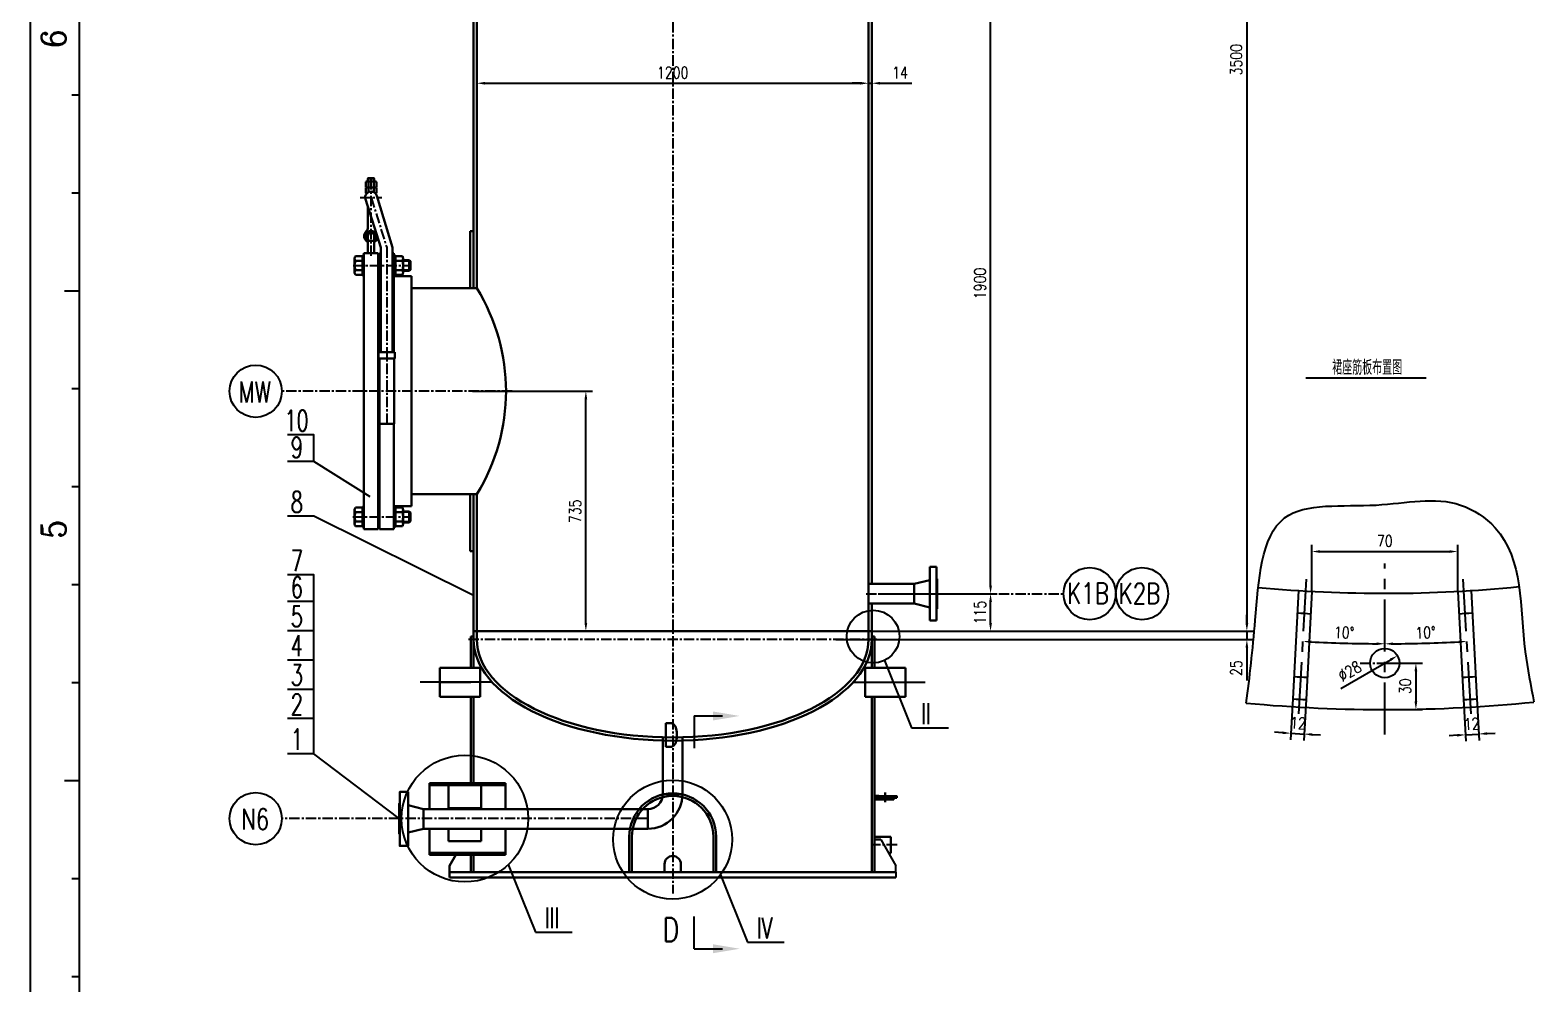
# Model space of a CAD drawing. Header units: millimetres. Extents: x 59416 to 141837, y 76647 to 89475.
# Drawn here: x 59416 to 64023, y 82614 to 85534 of the extents above; entities that cross this region are included whole.
import ezdxf

# ---------------------------------------------------------------- set-up
doc = ezdxf.new("R2010")
doc.units = ezdxf.units.MM
doc.linetypes.add('CENTER', pattern=[50.8, 31.75, -6.35, 6.35, -6.35])
for name, color, linetype in [('1轮廓实线层', 7, 'Continuous'), ('2', 4, 'Continuous'), ('2细线层', 4, 'Continuous'), ('3中心线层', 1, 'CENTER'), ('5剖面线层', 2, 'Continuous'), ('6文字层', 3, 'Continuous'), ('7标注层', 4, 'Continuous'), ('DATA', 4, 'Continuous'), ('DIM', 4, 'Continuous'), ('中心线', 1, 'CENTER'), ('图框层', 7, 'Continuous')]:
    doc.layers.add(name, color=color, linetype=linetype)
doc.layers.add('细线', color=7, linetype='Continuous', lineweight=15)
doc.layers.add('轮廓线', color=4, linetype='Continuous', lineweight=30)
doc.styles.add('PC_TEXTSTYLE', font='romans.shx', dxfattribs={"width": 0.75, "bigfont": 'hztxt.shx'})
doc.styles.add('ROMANC', font='romanc', dxfattribs={"width": 0.7, "height": 6})
doc.styles.add('TH_GBDIM', font='romans.shx', dxfattribs={"width": 0.8, "bigfont": 'gbcbig.shx'})
doc.dimstyles.new('TH_GBDIM', dxfattribs={"dimscale": 10, "dimtxt": 3.5, "dimasz": 2.5, "dimexe": 2, "dimexo": 0, "dimgap": 1.5, "dimtad": 1, "dimdec": 0, "dimzin": 0, "dimdsep": 46, "dimtxsty": 'TH_GBDIM', "dimcen": 2.5, "dimclrd": 130, "dimclre": 130, "dimclrt": 3, "dimadec": 0, "dimazin": 0, "dimtfac": 0.714286, "dimtdec": 0, "dimtmove": 0, "dimatfit": 3, "dimfxl": 1, "dimtzin": 0, "dimlwd": -1, "dimlwe": -1, "dimarcsym": 0})

# ---------------------------------------------------------------- blocks, each defined once
blk = doc.blocks.new('PC_PAPER_BLOCK')
at = {"layer": '2细线层'}
for p, q in [((816, 584), (-25, 584)), ((360, 574), (360, 575.5)), ((380, 574), (380, 575.5)), ((400, 574), (400, 577)), ((420, 574), (420, 575.5)), ((440, 574), (440, 575.5)), ((460, 574), (460, 575.5)), ((480, 574), (480, 575.5)), ((500, 574), (500, 577)), ((520, 574), (520, 575.5)), ((540, 574), (540, 575.5))]:
    blk.add_line(p, q, dxfattribs=at)
at = {"layer": '图框层'}
blk.add_line((806, 574), (0, 574), dxfattribs=at)
at = {"layer": '2细线层', "style": 'ROMANC', "width": 0.9}
for s, p in [('5', (449.48, 576.67)), ('6', (549.58, 576.67))]:
    blk.add_text(s, height=5, dxfattribs=at).set_placement(p)
blk = doc.blocks.new('*D782')
at = {"layer": '1轮廓实线层', "color": 130, "transparency": 16777216}
blk.add_arc((63566.1, 87972), 4317, 267.0035, 269.6682, dxfattribs=at)
for points in [[(63340.2, 83656.7), (63340.6, 83665), (63315.4, 83662.2)], [(63541.1, 83659.2), (63541.1, 83650.9), (63566.1, 83655)]]:
    blk.add_solid(points, dxfattribs=at)
at = {"layer": 'Defpoints', "color": 0, "transparency": 16777216}
for p in [(63566.1, 83901.1), (63328.2, 83881.3), (63398.9, 83658.2), (63302.5, 83440.3), (63566.1, 83377.6)]:
    blk.add_point(p, dxfattribs=at)
at = {"layer": '1轮廓实线层', "color": 3, "transparency": 16777216, "insert": (63441.6, 83689.3), "char_height": 35, "attachment_point": 5, "rotation": 358.3359, "style": 'TH_GBDIM'}
blk.add_mtext('10%%D', dxfattribs=at)
blk = doc.blocks.new('*D783')
at = {"layer": '1轮廓实线层', "color": 130, "transparency": 16777216}
blk.add_arc((63566.1, 87972), 4317.1, 270.3318, 273.0048, dxfattribs=at)
for points in [[(63792.1, 83665), (63792.6, 83656.7), (63817.3, 83662.2)], [(63591.1, 83650.8), (63591.1, 83659.1), (63566.1, 83654.9)]]:
    blk.add_solid(points, dxfattribs=at)
at = {"layer": 'Defpoints', "color": 0, "transparency": 16777216}
for p in [(63566.1, 83901.1), (63804.6, 83881.4), (63649.9, 83655.7), (63830.3, 83440.3), (63566.1, 83377.6)]:
    blk.add_point(p, dxfattribs=at)
at = {"layer": '1轮廓实线层', "color": 3, "transparency": 16777216, "insert": (63690.8, 83689.2), "char_height": 35, "attachment_point": 5, "rotation": 1.6683, "style": 'TH_GBDIM'}
blk.add_mtext('10%%D', dxfattribs=at)
blk = doc.blocks.new('*D784')
at = {"layer": '1轮廓实线层', "color": 130, "transparency": 16777216}
for p, q in [((63342.8, 83815.5), (63342.8, 83957.4)), ((63367.8, 83937.4), (63764.3, 83937.4)), ((63789.3, 83815.5), (63789.3, 83957.4))]:
    blk.add_line(p, q, dxfattribs=at)
for points in [[(63367.8, 83941.5), (63367.8, 83933.2), (63342.8, 83937.4)], [(63764.3, 83941.5), (63764.3, 83933.2), (63789.3, 83937.4)]]:
    blk.add_solid(points, dxfattribs=at)
at = {"layer": 'Defpoints', "color": 0, "transparency": 16777216}
for p in [(63789.3, 83937.4), (63342.8, 83815.5), (63789.3, 83815.5)]:
    blk.add_point(p, dxfattribs=at)
at = {"layer": '1轮廓实线层', "color": 3, "transparency": 16777216, "insert": (63566.1, 83969.9), "char_height": 35, "attachment_point": 5, "style": 'TH_GBDIM'}
blk.add_mtext('70', dxfattribs=at)
blk = doc.blocks.new('*D785')
at = {"layer": '1轮廓实线层', "color": 130, "transparency": 16777216}
for p, q in [((63284, 83486.3), (63276.7, 83361)), ((63325, 83484), (63317.7, 83358.6)), ((63252.9, 83382.4), (63227.9, 83383.9)), ((63277.9, 83381), (63318.9, 83378.6)), ((63343.8, 83377.1), (63368.8, 83375.7))]:
    blk.add_line(p, q, dxfattribs=at)
for points in [[(63253.1, 83386.6), (63252.7, 83378.2), (63277.9, 83381)], [(63344.1, 83381.3), (63343.6, 83373), (63318.9, 83378.6)]]:
    blk.add_solid(points, dxfattribs=at)
at = {"layer": 'Defpoints', "color": 0, "transparency": 16777216}
for p in [(63284, 83486.3), (63325, 83484), (63318.9, 83378.6)]:
    blk.add_point(p, dxfattribs=at)
at = {"layer": '1轮廓实线层', "color": 3, "transparency": 16777216, "insert": (63300.2, 83412.2), "char_height": 35, "attachment_point": 5, "rotation": 356.68, "style": 'TH_GBDIM'}
blk.add_mtext('12', dxfattribs=at)
blk = doc.blocks.new('*D790')
at = {"layer": '1轮廓实线层', "color": 130, "transparency": 16777216}
for p, q in [((63807.1, 83484), (63814.6, 83356.3)), ((63848.2, 83486.3), (63855.6, 83358.7)), ((63788.4, 83374.8), (63763.5, 83373.4)), ((63813.4, 83376.3), (63854.4, 83378.7)), ((63879.4, 83380.1), (63904.3, 83381.6))]:
    blk.add_line(p, q, dxfattribs=at)
for points in [[(63879.1, 83384.3), (63879.6, 83376), (63854.4, 83378.7)], [(63788.2, 83379), (63788.7, 83370.7), (63813.4, 83376.3)]]:
    blk.add_solid(points, dxfattribs=at)
at = {"layer": 'Defpoints', "color": 0, "transparency": 16777216}
for p in [(63807.1, 83484), (63848.2, 83486.3), (63854.4, 83378.7)]:
    blk.add_point(p, dxfattribs=at)
at = {"layer": '1轮廓实线层', "color": 3, "transparency": 16777216, "insert": (63832, 83409.9), "char_height": 35, "attachment_point": 5, "rotation": 3.32, "style": 'TH_GBDIM'}
blk.add_mtext('12', dxfattribs=at)
blk = doc.blocks.new('*D805')
at = {"color": 130, "transparency": 16777216}
blk.add_line((63431.2, 83517.6), (63583.3, 83605.8), dxfattribs=at)
blk.add_solid([(63581.2, 83609.4), (63585.4, 83602.2), (63604.9, 83618.3)], dxfattribs=at)
at = {"layer": 'Defpoints', "color": 0, "transparency": 16777216}
for p in [(63604.9, 83618.3), (63527.2, 83573.3)]:
    blk.add_point(p, dxfattribs=at)
at = {"color": 3, "transparency": 16777216, "insert": (63458.4, 83571), "char_height": 35, "attachment_point": 5, "rotation": 30.1046, "style": 'TH_GBDIM'}
blk.add_mtext('%%C28', dxfattribs=at)
blk = doc.blocks.new('*D806')
at = {"color": 130, "transparency": 16777216}
for p, q in [((63566.1, 83595.8), (63681.3, 83595.8)), ((63661.3, 83570.8), (63661.3, 83478.5)), ((63566.1, 83453.5), (63681.3, 83453.5))]:
    blk.add_line(p, q, dxfattribs=at)
for points in [[(63657.1, 83570.8), (63665.5, 83570.8), (63661.3, 83595.8)], [(63657.1, 83478.5), (63665.5, 83478.5), (63661.3, 83453.5)]]:
    blk.add_solid(points, dxfattribs=at)
at = {"layer": 'Defpoints', "color": 0, "transparency": 16777216}
for p in [(63566.1, 83595.8), (63566.1, 83453.5), (63661.3, 83453.5)]:
    blk.add_point(p, dxfattribs=at)
at = {"color": 3, "transparency": 16777216, "insert": (63628.8, 83524.7), "char_height": 35, "attachment_point": 5, "rotation": 90, "style": 'TH_GBDIM'}
blk.add_mtext('30', dxfattribs=at)
blk = doc.blocks.new('*D849')
at = {"color": 130, "transparency": 16777216}
for p, q in [((60784.6, 85297.8), (60784.6, 85391.1)), ((60809.6, 85371.1), (61959.6, 85371.1)), ((61984.6, 85297.8), (61984.6, 85391.1))]:
    blk.add_line(p, q, dxfattribs=at)
for points in [[(60809.6, 85375.2), (60809.6, 85366.9), (60784.6, 85371.1)], [(61959.6, 85375.2), (61959.6, 85366.9), (61984.6, 85371.1)]]:
    blk.add_solid(points, dxfattribs=at)
at = {"layer": 'Defpoints', "color": 0, "transparency": 16777216}
for p in [(61984.6, 85371.1), (60784.6, 85297.8), (61984.6, 85297.8)]:
    blk.add_point(p, dxfattribs=at)
at = {"color": 3, "transparency": 16777216, "insert": (61384.6, 85403.6), "char_height": 35, "attachment_point": 5, "style": 'TH_GBDIM'}
blk.add_mtext('1200', dxfattribs=at)
blk = doc.blocks.new('*D850')
at = {"color": 130, "transparency": 16777216}
for p, q in [((61984.6, 85421.5), (61984.6, 85351.1)), ((61994.6, 85421.5), (61994.6, 85351.1)), ((61959.6, 85371.1), (61934.6, 85371.1)), ((61984.6, 85371.1), (61994.6, 85371.1)), ((62019.6, 85371.1), (62117.3, 85371.1))]:
    blk.add_line(p, q, dxfattribs=at)
for points in [[(61959.6, 85375.2), (61959.6, 85366.9), (61984.6, 85371.1)], [(62019.6, 85375.2), (62019.6, 85366.9), (61994.6, 85371.1)]]:
    blk.add_solid(points, dxfattribs=at)
at = {"layer": 'Defpoints', "color": 0, "transparency": 16777216}
for p in [(61984.6, 85421.5), (61994.6, 85421.5), (61994.6, 85371.1)]:
    blk.add_point(p, dxfattribs=at)
at = {"color": 3, "transparency": 16777216, "insert": (62081, 85403.6), "char_height": 35, "attachment_point": 5, "style": 'TH_GBDIM'}
blk.add_mtext('14', dxfattribs=at)
blk = doc.blocks.new('*D851')
at = {"color": 130, "transparency": 16777216}
for p, q in [((61748.8, 87193.2), (63163.5, 87193.2)), ((63143.5, 87168.2), (63143.5, 83718.2)), ((61748.8, 83693.2), (63163.5, 83693.2))]:
    blk.add_line(p, q, dxfattribs=at)
for points in [[(63139.4, 87168.2), (63147.7, 87168.2), (63143.5, 87193.2)], [(63139.4, 83718.2), (63147.7, 83718.2), (63143.5, 83693.2)]]:
    blk.add_solid(points, dxfattribs=at)
at = {"layer": 'Defpoints', "color": 0, "transparency": 16777216}
for p in [(61748.8, 87193.2), (61748.8, 83693.2), (63143.5, 83693.2)]:
    blk.add_point(p, dxfattribs=at)
at = {"color": 3, "transparency": 16777216, "insert": (63111, 85443.2), "char_height": 35, "attachment_point": 5, "rotation": 90, "style": 'TH_GBDIM'}
blk.add_mtext('3500', dxfattribs=at)
blk = doc.blocks.new('*D853')
at = {"color": 130, "transparency": 16777216}
for p, q in [((63143.5, 83718.2), (63143.5, 83743.2)), ((61884, 83693.2), (63163.5, 83693.2)), ((61884, 83668.2), (63163.5, 83668.2)), ((63143.5, 83693.2), (63143.5, 83668.2)), ((63143.5, 83643.2), (63143.5, 83542.9))]:
    blk.add_line(p, q, dxfattribs=at)
for points in [[(63139.4, 83718.2), (63147.7, 83718.2), (63143.5, 83693.2)], [(63139.4, 83643.2), (63147.7, 83643.2), (63143.5, 83668.2)]]:
    blk.add_solid(points, dxfattribs=at)
at = {"layer": 'Defpoints', "color": 0, "transparency": 16777216}
for p in [(61884, 83693.2), (61884, 83668.2), (63143.5, 83668.2)]:
    blk.add_point(p, dxfattribs=at)
at = {"color": 3, "transparency": 16777216, "insert": (63111, 83580.6), "char_height": 35, "attachment_point": 5, "rotation": 90, "style": 'TH_GBDIM'}
blk.add_mtext('25', dxfattribs=at)
blk = doc.blocks.new('*D854')
at = {"color": 130, "transparency": 16777216}
for p, q in [((62014.5, 83808.2), (62378.4, 83808.2)), ((62358.4, 83718.2), (62358.4, 83783.2)), ((61984.6, 83693.2), (62378.4, 83693.2))]:
    blk.add_line(p, q, dxfattribs=at)
for points in [[(62354.2, 83783.2), (62362.6, 83783.2), (62358.4, 83808.2)], [(62354.2, 83718.2), (62362.6, 83718.2), (62358.4, 83693.2)]]:
    blk.add_solid(points, dxfattribs=at)
at = {"layer": 'Defpoints', "color": 0, "transparency": 16777216}
for p in [(62014.5, 83808.2), (62358.4, 83808.2), (61984.6, 83693.2)]:
    blk.add_point(p, dxfattribs=at)
at = {"color": 3, "transparency": 16777216, "insert": (62325.9, 83750.7), "char_height": 35, "attachment_point": 5, "rotation": 90, "style": 'TH_GBDIM'}
blk.add_mtext('115', dxfattribs=at)
blk = doc.blocks.new('*D855')
at = {"color": 130, "transparency": 16777216}
for p, q in [((62035.4, 85708.2), (62378.4, 85708.2)), ((62358.4, 83833.2), (62358.4, 85683.2)), ((62014.5, 83808.2), (62378.4, 83808.2))]:
    blk.add_line(p, q, dxfattribs=at)
for points in [[(62354.2, 85683.2), (62362.6, 85683.2), (62358.4, 85708.2)], [(62354.2, 83833.2), (62362.6, 83833.2), (62358.4, 83808.2)]]:
    blk.add_solid(points, dxfattribs=at)
at = {"layer": 'Defpoints', "color": 0, "transparency": 16777216}
for p in [(62035.4, 85708.2), (62358.4, 85708.2), (62014.5, 83808.2)]:
    blk.add_point(p, dxfattribs=at)
at = {"color": 3, "transparency": 16777216, "insert": (62325.9, 84758.2), "char_height": 35, "attachment_point": 5, "rotation": 90, "style": 'TH_GBDIM'}
blk.add_mtext('1900', dxfattribs=at)
blk = doc.blocks.new('*D860')
at = {"color": 130, "transparency": 16777216}
for p, q in [((60771.7, 84428.2), (61138.6, 84428.2)), ((61118.6, 83718.2), (61118.6, 84403.2)), ((60929.4, 83693.2), (61138.6, 83693.2))]:
    blk.add_line(p, q, dxfattribs=at)
for points in [[(61114.5, 84403.2), (61122.8, 84403.2), (61118.6, 84428.2)], [(61114.5, 83718.2), (61122.8, 83718.2), (61118.6, 83693.2)]]:
    blk.add_solid(points, dxfattribs=at)
at = {"layer": 'Defpoints', "color": 0, "transparency": 16777216}
for p in [(60771.7, 84428.2), (61118.6, 84428.2), (60929.4, 83693.2)]:
    blk.add_point(p, dxfattribs=at)
at = {"color": 3, "transparency": 16777216, "insert": (61086.1, 84060.7), "char_height": 35, "attachment_point": 5, "rotation": 90, "style": 'TH_GBDIM'}
blk.add_mtext('735', dxfattribs=at)

msp = doc.modelspace()

# ---------------------------------------------------------------- hatches: boundary and pattern name
at = {"layer": '5剖面线层'}
h = msp.add_hatch(dxfattribs=at)
h.set_pattern_fill('ANSI31', color=256, scale=2, angle=90, style=0)
h.set_pattern_definition([(45, (78688.7204, 68678.3575), (4.490128, -4.490128), [])])
h.paths.add_polyline_path([(62041.6, 83189.7), (62041.6, 83183.7), (62071.7, 83183.7), (62071.7, 83189.7)])
h.paths.add_polyline_path([(62029.6, 83183.7), (62029.6, 83189.7), (62016.6, 83189.7), (62016.6, 83183.7)])
at = {"layer": '轮廓线'}
h = msp.add_hatch(dxfattribs=at)
h.set_pattern_fill('ANSI31', color=256, scale=2, style=0)
h.set_pattern_definition([(135, (78688.7204, 68678.3575), (4.490128, 4.490128), [])])
h.paths.add_polyline_path([(62061.6, 83183.7), (62061.6, 83177.7), (62041.6, 83177.7), (62041.6, 83183.7)])
h.paths.add_polyline_path([(62002.6, 83177.7), (62002.6, 83183.7), (62029.6, 83183.7), (62029.6, 83177.7)])

# ---------------------------------------------------------------- linework, layer by layer
for p, q in [((63301.8, 83817.7), (63284, 83486.3)), ((63342.8, 83815.5), (63325, 83484)), ((63789.3, 83815.5), (63807.1, 83484)), ((63830.4, 83817.7), (63848.2, 83486.3)), ((62071.7, 83189.7), (62071.7, 83183.7)), ((62022.6, 83055.3), (62068.6, 82975.3)), ((62068.6, 82955.3), (62068.6, 82975.3)), ((62068.6, 82955.3), (62068.6, 82939.3))]:
    msp.add_line(p, q)
at = {"color": 0}
for p, q in [((62033.5, 83603.9), (62116.5, 83397.5)), ((62116.5, 83397.5), (62229.4, 83397.5)), ((60881.1, 82978.8), (60964.2, 82772.4)), ((61530.7, 82947.3), (61613.8, 82740.9)), ((60964.2, 82772.4), (61077, 82772.4)), ((61613.8, 82740.9), (61726.6, 82740.9))]:
    msp.add_line(p, q, dxfattribs=at)
at = {"color": 1, "linetype": 'CENTER'}
msp.add_line((62071.8, 83039.3), (61994.6, 83039.3), dxfattribs=at)
at = {"color": 0}
for centre, radius in [((61998.6, 83677), 80.7), ((60747.9, 83119.7), 194), ((61384.6, 83055.5), 182.1)]:
    msp.add_circle(centre, radius, dxfattribs=at)
msp.add_circle((63566.1, 83595.8), 44.9)
for centre, radius, start, end in [((63582.4, 88276.2), 4535.6, 266.4063, 266.9252), ((63549.7, 88276.2), 4535.6, 273.0748, 273.5937), ((63582.4, 88276.2), 4730.7, 266.4277, 266.9252), ((63549.7, 88276.2), 4730.7, 273.0748, 273.5723), ((63582.4, 88276.2), 4799.2, 266.4348, 266.9252), ((63549.7, 88276.2), 4799.2, 273.0748, 273.5652)]:
    msp.add_arc(centre, radius, start, end)
at = {"layer": '1轮廓实线层'}
for p, q in [((62002.6, 83183.7), (62071.7, 83183.7)), ((62016.6, 83189.7), (62071.7, 83189.7))]:
    msp.add_line(p, q, dxfattribs=at)
for radius, start, end in [(4162.5, 264.6525, 275.6704), (4518.5, 264.6119, 275.8023)]:
    msp.add_arc((63566.1, 87972), radius, start, end, dxfattribs=at)
at = {"layer": '2', "ltscale": 20}
msp.add_open_spline([(63141.8, 83473.5), (63151.9, 83553), (63174, 83740.5), (63191.9, 84104.7), (63541, 84060.8), (63759.2, 84117.8), (63994.4, 83963.4), (63975.5, 83706.1), (64013.3, 83526.8), (64022.9, 83476.7)], degree=3, knots=[20.455004, 20.455004, 20.455004, 20.455004, 94.03229, 189.075842, 271.814935, 347.441754, 384.309594, 498.547399, 543.496147, 543.496147, 543.496147, 543.496147], dxfattribs=at)
at = {"layer": '3中心线层', "ltscale": 5}
for p, q in [((63566.1, 83377.6), (63566.1, 83901.1)), ((63302.5, 83440.3), (63328.2, 83881.3)), ((63830.3, 83440.3), (63804.6, 83881.4))]:
    msp.add_line(p, q, dxfattribs=at)
at = {"layer": '3中心线层'}
msp.add_line((63490.8, 83595.8), (63661.5, 83595.8), dxfattribs=at)
at = {"layer": '3中心线层', "linetype": 'CENTER', "ltscale": 15}
for p, q in [((60832.6, 83537), (60610.9, 83537)), ((61936.6, 83537), (62158.4, 83537))]:
    msp.add_line(p, q, dxfattribs=at)
at = {"layer": '7标注层'}
for points in [[(60285.5, 84212.8), (60285.5, 84294.3), (60204.8, 84294.3)], [(60458.2, 84105.2), (60285.5, 84212.8), (60204.8, 84212.8)], [(60774.6, 83802.6), (60285.5, 84045.2), (60204.8, 84045.2)], [(60285.5, 83758.2), (60285.5, 83865.7), (60204.8, 83865.7)], [(60285.5, 83676.7), (60285.5, 83784.2), (60204.8, 83784.2)], [(60285.5, 83587.1), (60285.5, 83694.6), (60204.8, 83694.6)], [(60285.5, 83497.5), (60285.5, 83605), (60204.8, 83605)], [(60285.5, 83407.9), (60285.5, 83515.4), (60204.8, 83515.4)], [(60285.5, 83318.3), (60285.5, 83425.8), (60204.8, 83425.8)], [(60546.6, 83119.8), (60285.5, 83318.3), (60204.8, 83318.3)]]:
    msp.add_lwpolyline(points, dxfattribs=at)
for centre in [(60107.2, 84428.2), (62662.1, 83808.2), (62822.1, 83808.2), (60107.2, 83119.7)]:
    msp.add_circle(centre, 80, dxfattribs=at)
at = {"layer": 'DIM'}
for p, q in [((61450.2, 83433.9), (61537, 83433.9)), ((61450.2, 83433.9), (61450.2, 83335.3)), ((61450.2, 82721.3), (61450.2, 82819.9)), ((61450.2, 82721.3), (61537, 82721.3))]:
    msp.add_line(p, q, dxfattribs=at)
for points in [[(61507.9, 83420.2), (61507.9, 83447.7), (61590.2, 83434)], [(61507.9, 82707.5), (61507.9, 82735), (61590.2, 82721.3)]]:
    msp.add_solid(points, dxfattribs=at)
at = {"layer": '中心线'}
for p, q in [((61384.6, 87895), (61384.6, 82890.2)), ((60460.6, 84842.3), (60460.6, 85080.8)), ((60427.6, 85021.2), (60493.6, 85021.2)), ((60460.6, 85021.2), (60508.6, 84868.2)), ((60508.6, 84868.2), (60508.6, 84328.2)), ((60405.9, 84813.2), (60582.2, 84813.2)), ((60892.7, 84428.2), (60187.2, 84428.2)), ((60404.7, 84043.2), (60582.7, 84043.2)), ((61977.1, 83808.2), (62582.1, 83808.2)), ((62009.6, 83668.2), (60759.6, 83668.2)), ((61308.6, 83119.7), (60187.2, 83119.7))]:
    msp.add_line(p, q, dxfattribs=at)
at = {"layer": '细线'}
for p, q in [((60559, 84826.4), (60581, 84826.4)), ((60581, 84800), (60559, 84800)), ((60581, 84056.4), (60559, 84056.4)), ((60559, 84030), (60581, 84030))]:
    msp.add_line(p, q, dxfattribs=at)
at = {"layer": '轮廓线'}
for p, q in [((61984.6, 86327.7), (61984.6, 83668.2)), ((60784.6, 86188.1), (60784.6, 84743.2)), ((60774.6, 85748.4), (60774.6, 84743.2)), ((61994.6, 85628.1), (61994.6, 85118.1)), ((61994.6, 85268.1), (61994.6, 83838.4)), ((60444.1, 85069.6), (60446.8, 85070.6)), ((60444.1, 85053), (60444.1, 85069.6)), ((60446.8, 85051.9), (60444.1, 85053)), ((60444.1, 85050.9), (60446.8, 85051.9)), ((60444.1, 85034.3), (60444.1, 85050.9)), ((60446.8, 85070.6), (60474.5, 85070.6)), ((60446.8, 85051.9), (60474.5, 85051.9)), ((60460.6, 85051.9), (60446.8, 85051.9)), ((60446.8, 85051.9), (60474.5, 85051.9)), ((60450.6, 85079.2), (60451.6, 85080.2)), ((60450.6, 85079.2), (60470.6, 85079.2)), ((60450.6, 85070.6), (60450.6, 85079.2)), ((60451.6, 85080.2), (60469.6, 85080.2)), ((60451.6, 85070.6), (60451.6, 85080.2)), ((60452.4, 85061.3), (60452.4, 85069.6)), ((60452.4, 85061.3), (60452.4, 85053)), ((60452.4, 85042.6), (60452.4, 85050.9)), ((60452.4, 85042.6), (60452.4, 85037.2)), ((60474.5, 85051.9), (60460.6, 85051.9)), ((60468.9, 85061.3), (60468.9, 85069.6)), ((60468.9, 85061.3), (60468.9, 85053)), ((60468.9, 85042.6), (60468.9, 85050.9)), ((60468.9, 85042.6), (60468.9, 85037.2)), ((60469.6, 85070.6), (60469.6, 85080.2)), ((60469.6, 85080.2), (60470.6, 85079.2)), ((60470.6, 85079.2), (60470.6, 85070.6)), ((60474.5, 85070.6), (60477.1, 85069.6)), ((60477.1, 85053), (60474.5, 85051.9)), ((60474.5, 85051.9), (60477.1, 85050.9)), ((60477.1, 85069.6), (60477.1, 85053)), ((60477.1, 85050.9), (60477.1, 85034.3)), ((60490.6, 84868.2), (60443.5, 85015.8)), ((60446.8, 85033.2), (60444.1, 85034.3)), ((60446.8, 85033.2), (60447.2, 85033.2)), ((60447.2, 85033.2), (60446.8, 85033.2)), ((60474, 85033.2), (60474.5, 85033.2)), ((60474.5, 85033.2), (60474, 85033.2)), ((60477.1, 85034.3), (60474.5, 85033.2)), ((60526.6, 84868.2), (60477.8, 85026.5)), ((60450.6, 84926.9), (60450.6, 84993.4)), ((60764.6, 84918.2), (60774.6, 84918.2)), ((60764.6, 84918.2), (60764.6, 84743.2)), ((60450.6, 84851.2), (60450.6, 84903.2)), ((60450.6, 84850.7), (60450.6, 84884.8)), ((60470.6, 84850.7), (60470.6, 84903.2)), ((60410.2, 84834.7), (60410.2, 84791.8)), ((60412.5, 84827.5), (60434.2, 84827.5)), ((60434.2, 84843.8), (60434.2, 84782.7)), ((60438.6, 84850.7), (60438.6, 84005.7)), ((60482.6, 84850.7), (60438.6, 84850.7)), ((60482.6, 84850.7), (60482.6, 84005.7)), ((60486.6, 84850.7), (60486.6, 84548.2)), ((60486.6, 84850.7), (60490.6, 84850.7)), ((60526.6, 84850.7), (60530.6, 84850.7)), ((60530.6, 84850.7), (60530.6, 84548.2)), ((60535, 84782.7), (60535, 84843.8)), ((60556.7, 84827.5), (60535, 84827.5)), ((60559, 84791.8), (60559, 84834.7)), ((60577.7, 84829.7), (60559, 84829.7)), ((60577.7, 84829.7), (60581, 84826.4)), ((60577.7, 84829.7), (60577.7, 84796.7)), ((60581, 84800), (60581, 84826.4)), ((60412.5, 84798.9), (60434.2, 84798.9)), ((60484.6, 84788.2), (60482.6, 84788.2)), ((60484.6, 84788.2), (60484.6, 84548.2)), ((60484.6, 84788.2), (60484.6, 84548.2)), ((60484.6, 84788.2), (60486.6, 84788.2)), ((60530.6, 84780.2), (60584.6, 84780.2)), ((60556.7, 84798.9), (60535, 84798.9)), ((60577.7, 84796.7), (60559, 84796.7)), ((60577.7, 84796.7), (60581, 84800)), ((60584.6, 84780.2), (60584.6, 84076.2)), ((60584.6, 84743.2), (60784.6, 84743.2)), ((60484.6, 84528.2), (60484.6, 84068.2)), ((60484.6, 84528.2), (60484.6, 84068.2)), ((60486.6, 84328.2), (60486.6, 84005.7)), ((60530.6, 84328.2), (60530.6, 84005.7)), ((60530.6, 84076.2), (60584.6, 84076.2)), ((60584.6, 84113.2), (60784.6, 84113.2)), ((60764.6, 83938.2), (60764.6, 84113.2)), ((60774.6, 84113.2), (60774.6, 83848.4)), ((60784.6, 84113.2), (60784.6, 83668.2)), ((60410.2, 84021.8), (60410.2, 84064.7)), ((60412.5, 84057.5), (60434.2, 84057.5)), ((60412.5, 84028.9), (60434.2, 84028.9)), ((60434.2, 84012.7), (60434.2, 84073.8)), ((60484.6, 84068.2), (60482.6, 84068.2)), ((60484.6, 84068.2), (60486.6, 84068.2)), ((60535, 84073.8), (60535, 84012.7)), ((60556.7, 84057.5), (60535, 84057.5)), ((60556.7, 84028.9), (60535, 84028.9)), ((60559, 84064.7), (60559, 84021.8)), ((60577.7, 84059.7), (60559, 84059.7)), ((60577.7, 84026.7), (60577.7, 84059.7)), ((60577.7, 84059.7), (60581, 84056.4)), ((60577.7, 84026.7), (60581, 84030)), ((60581, 84056.4), (60581, 84030)), ((60482.6, 84005.7), (60438.6, 84005.7)), ((60486.6, 84005.7), (60530.6, 84005.7)), ((60577.7, 84026.7), (60559, 84026.7)), ((60764.6, 83938.2), (60774.6, 83938.2)), ((62172.1, 83725.7), (62172.1, 83890.7)), ((62172.1, 83890.7), (62193, 83890.7)), ((62193, 83725.7), (62193, 83890.7)), ((60774.6, 83848.4), (60774.6, 83668.2)), ((62172.1, 83850.2), (62124.6, 83838.4)), ((62193, 83854.2), (62194.6, 83854.2)), ((62194.6, 83762.2), (62194.6, 83854.2)), ((61984.6, 83838.4), (62124.6, 83838.4)), ((62124.6, 83778.1), (62124.6, 83838.4)), ((61984.6, 83778.1), (62124.6, 83778.1)), ((61994.6, 83778.1), (61994.6, 83668.2)), ((62172.1, 83766.2), (62124.6, 83778.1)), ((62193, 83762.2), (62194.6, 83762.2)), ((62172.1, 83725.7), (62193, 83725.7)), ((60766.6, 83677), (60766.6, 83581.5)), ((60774.6, 83677), (60766.6, 83677)), ((61994.6, 83693.2), (60774.6, 83693.2)), ((60774.6, 83677), (60774.6, 83581.5)), ((61994.6, 83581.5), (61994.6, 83677)), ((61994.6, 83677), (62002.6, 83677)), ((62002.6, 83581.5), (62002.6, 83677)), ((60671.6, 83492.5), (60671.6, 83581.5)), ((60671.6, 83581.5), (60794.6, 83581.5)), ((60794.6, 83581.5), (60794.6, 83492.5)), ((62097.6, 83581.5), (61974.6, 83581.5)), ((61974.6, 83581.5), (61974.6, 83492.5)), ((62097.6, 83492.5), (62097.6, 83581.5)), ((60766.6, 83537), (60671.6, 83537)), ((60671.6, 83492.5), (60794.6, 83492.5)), ((60766.6, 83492.5), (60766.6, 83228.2)), ((60774.6, 83492.5), (60774.6, 83228.2)), ((61974.6, 83492.5), (62097.6, 83492.5)), ((61994.6, 82955.3), (61994.6, 83492.5)), ((62002.6, 82955.3), (62002.6, 83492.5)), ((61354.6, 83368.6), (61354.6, 83194.7)), ((61414.6, 83202.1), (61414.6, 83368.6)), ((60689.6, 83228.2), (60639.6, 83228.2)), ((60639.6, 83228.2), (60639.6, 83148.7)), ((60872.6, 83222.2), (60639.6, 83222.2)), ((60872.6, 83228.2), (60689.6, 83228.2)), ((60697.6, 83222.2), (60697.6, 83151.7)), ((60797.6, 83222.2), (60797.6, 83151.7)), ((60822.6, 83228.2), (60820.6, 83228.2)), ((60872.6, 83228.2), (60872.6, 83148.7)), ((61414.6, 83194.7), (61414.6, 83202.1)), ((60621.6, 83148.8), (60574, 83160.8)), ((61414.6, 83194.7), (61354.6, 83194.7)), ((62002.6, 83177.7), (62061.6, 83177.7)), ((62016.6, 83189.7), (62006.4, 83189.7)), ((62016.6, 83189.7), (62016.6, 83183.7)), ((62029.6, 83177.7), (62029.6, 83189.7)), ((62035.6, 83169.6), (62035.6, 83199.2)), ((62041.6, 83177.7), (62041.6, 83189.7)), ((62061.6, 83177.7), (62061.6, 83183.7)), ((60621.6, 83148.8), (60621.6, 83088.8)), ((61308.6, 83148.7), (60621.6, 83148.7)), ((60797.6, 83151.7), (60697.6, 83151.7)), ((61308.6, 83088.7), (61308.6, 83148.7)), ((60621.6, 83088.8), (60574, 83076.8)), ((61308.6, 83088.7), (60621.6, 83088.7)), ((60639.6, 83088.7), (60639.6, 83009.2)), ((60697.6, 83050.8), (60697.6, 83088.7)), ((60797.6, 83050.8), (60797.6, 83088.7)), ((60872.6, 83088.7), (60872.6, 83009.2)), ((61251.6, 83064.3), (61251.6, 82955.3)), ((61259.6, 83064.3), (61259.6, 82955.3)), ((61509.6, 83064.3), (61509.6, 82955.3)), ((61517.6, 83064.3), (61517.6, 82955.3)), ((62002.6, 83064.3), (62052.6, 83064.3)), ((62052.6, 83064.3), (62052.6, 83014.3)), ((60639.6, 83015.2), (60872.6, 83015.2)), ((60797.6, 83050.8), (60697.6, 83050.8)), ((62002.6, 83055.3), (62022.6, 83055.3)), ((60639.6, 83009.2), (60872.6, 83009.2)), ((60720.1, 83009.2), (60700.6, 82975.3)), ((60700.6, 82955.3), (60700.6, 82975.3)), ((60766.6, 83009.2), (60766.6, 82955.3)), ((60766.6, 82955.3), (60766.6, 83009.2)), ((60774.6, 83009.2), (60774.6, 82955.3)), ((61359.6, 82980.3), (61359.6, 82955.3)), ((61409.6, 82980.3), (61409.6, 82955.3)), ((62052.6, 83014.3), (62046.2, 83014.3)), ((60700.6, 82955.3), (61702.6, 82955.3)), ((60700.6, 82955.3), (62068.6, 82955.3)), ((60700.6, 82939.3), (60700.6, 82955.3)), ((62068.6, 82939.3), (60700.6, 82939.3))]:
    msp.add_line(p, q, dxfattribs=at)
at = {"layer": '轮廓线', "ltscale": 0.5}
for p, q in [((60490.6, 84548.2), (60490.6, 84868.2)), ((60526.6, 84548.2), (60526.6, 84868.2)), ((60434.2, 84843.8), (60438.6, 84843.8)), ((60535, 84843.8), (60530.6, 84843.8)), ((60434.2, 84782.7), (60438.6, 84782.7)), ((60535, 84782.7), (60530.6, 84782.7)), ((60483.6, 84548.2), (60483.6, 84528.2)), ((60483.6, 84548.2), (60533.6, 84548.2)), ((60533.6, 84548.2), (60533.6, 84528.2)), ((60483.6, 84528.2), (60533.6, 84528.2)), ((60486.1, 84528.2), (60486.1, 84328.2)), ((60531.1, 84528.2), (60531.1, 84328.2)), ((60486.1, 84328.2), (60531.1, 84328.2)), ((60434.2, 84073.8), (60438.6, 84073.8)), ((60535, 84073.8), (60530.6, 84073.8)), ((60434.2, 84012.7), (60438.6, 84012.7)), ((60535, 84012.7), (60530.6, 84012.7))]:
    msp.add_line(p, q, dxfattribs=at)
at = {"layer": '轮廓线'}
for points in [[(60412.5, 84784.7), (60434.2, 84784.7), (60434.2, 84841.8), (60412.5, 84841.8)], [(60556.7, 84841.8), (60535, 84841.8), (60535, 84784.7), (60556.7, 84784.7)], [(60412.5, 84071.8), (60434.2, 84071.8), (60434.2, 84014.7), (60412.5, 84014.7)], [(60556.7, 84014.7), (60535, 84014.7), (60535, 84071.8), (60556.7, 84071.8)]]:
    msp.add_lwpolyline(points, dxfattribs=at)
for points in [[(60574, 83201.3), (60548.6, 83201.3), (60548.6, 83036.3), (60574, 83036.3)], [(60548.6, 83073.8), (60548.6, 83165.8), (60546.6, 83165.8), (60546.6, 83073.8)]]:
    msp.add_lwpolyline(points, close=True, dxfattribs=at)
for centre, radius, start, end in [((60448.3, 85062), 8.6, 61.3962, 118.6038), ((60448.3, 85060.5), 8.6, 241.3962, 298.6038), ((60448.3, 85043.3), 8.6, 61.3962, 118.6038), ((60460.6, 85037.8), 32.8, 75.4718, 104.5282), ((60460.6, 85084.8), 32.8, 255.4718, 284.5282), ((60460.6, 85019.1), 32.8, 75.4718, 104.5282), ((60473, 85062), 8.6, 61.3962, 118.6038), ((60473, 85060.5), 8.6, 241.3962, 298.6038), ((60473, 85043.3), 8.6, 61.3962, 118.6038), ((60460.6, 85021.2), 18, 17.1326, 197.7232), ((60448.3, 85041.8), 8.6, 241.3962, 263.2779), ((60473, 85041.8), 8.6, 276.7221, 298.6038), ((60460.6, 84903.2), 21, 130.1778, 241.5631), ((60460.6, 84903.2), 16, 90, 270), ((60440.6, 84926.9), 10, 310.1778, 0), ((60460.6, 84903.2), 11, 335.38, 204.62), ((60460.6, 84903.2), 10, 0, 180), ((60460.6, 84903.2), 16, 270, 90), ((60460.6, 84903.2), 21, 298.4369, 346.307), ((60422.4, 84834.7), 12.2, 144.1654, 215.8346), ((60455.5, 84813.2), 45.3, 161.6338, 198.3662), ((60546.8, 84834.7), 12.2, 324.1655, 35.8345), ((60513.7, 84813.2), 45.3, 341.6338, 18.3662), ((60422.4, 84791.8), 12.2, 144.1655, 215.8345), ((60546.8, 84791.8), 12.2, 324.1654, 35.8346), ((60274, 84428.2), 600, 328.3318, 31.6682), ((60422.4, 84064.7), 12.2, 144.1655, 215.8345), ((60455.5, 84043.2), 45.3, 161.6338, 198.3662), ((60422.4, 84021.8), 12.2, 144.1654, 215.8346), ((60546.8, 84064.7), 12.2, 324.1654, 35.8346), ((60513.7, 84043.2), 45.3, 341.6338, 18.3662), ((60546.8, 84021.8), 12.2, 324.1655, 35.8345), ((61384.6, 83064.3), 133, 90, 180), ((61384.6, 83064.3), 125, 90, 180), ((61308.6, 83194.7), 46, 270, 0), ((61308.6, 83194.7), 106, 270, 0), ((61384.6, 83064.3), 133, 0, 90), ((61384.6, 83064.3), 125, 0, 90), ((61384.6, 82980.3), 25, 360, 180)]:
    msp.add_arc(centre, radius, start, end, dxfattribs=at)
at = {"layer": '轮廓线', "extrusion": (0, 0, -1)}
for major_axis, ratio, start_param, end_param in [((610, 0), 0.508197, 1.570796, 3.141593), ((-600, 0), 0.5, 4.712389, 6.283185), ((-600, 0), 0.5, 3.141593, 4.712389), ((610, 0), 0.508197, 0, 1.570796)]:
    msp.add_ellipse((61384.6, 83668.2), major_axis=major_axis, ratio=ratio, start_param=start_param, end_param=end_param, dxfattribs=at)

# ---------------------------------------------------------------- block references
at = {"layer": '图框层', "xscale": 15, "yscale": 15, "zscale": 15, "rotation": 90}
msp.add_blockref('PC_PAPER_BLOCK', (68176, 77235), dxfattribs=at)

# ---------------------------------------------------------------- texts
at = {"layer": '6文字层', "style": 'PC_TEXTSTYLE'}
for s, width, p in [('MW', 0.75, (60054.6, 84394.1)), ('10', 0.667, (60195.8, 84306.1)), ('9', 0.667, (60214.9, 84224.6)), ('8', 0.667, (60214.9, 84057)), ('7', 0.667, (60214.9, 83877.5)), ('6', 0.667, (60214.9, 83796)), ('K1B', 0.75, (62592.9, 83777.6)), ('K2B', 0.75, (62750.7, 83776.8)), ('5', 0.667, (60214.9, 83706.4)), ('4', 0.667, (60214.9, 83616.8)), ('3', 0.667, (60214.9, 83527.2)), ('2', 0.667, (60214.9, 83437.6)), ('II', 0.667, (62145.1, 83409.1)), ('1', 0.667, (60214.9, 83330.1)), ('N6', 0.75, (60062.2, 83086.1)), ('III', 0.667, (60992.7, 82784)), ('IV', 0.667, (61642.3, 82752.5))]:
    msp.add_text(s, height=64, dxfattribs=dict(at, width=width)).set_placement(p)
at = {"layer": 'DATA', "style": 'TH_GBDIM', "width": 0.8}
msp.add_text('%%U   裙座筋板布置图   ', height=45, dxfattribs=at).set_placement((63324.5, 84478.5))
at = {"layer": 'DIM', "style": 'TH_GBDIM', "width": 0.8}
for p in [(61353.3, 83339.6), (61353.3, 82743.6)]:
    msp.add_text('D', height=72, dxfattribs=at).set_placement(p)

# ---------------------------------------------------------------- dimensions: what is measured, and where the dimension line sits
at = {"color": 0}
for base, p1, p2, picture, middle in [((63143.5, 83693.2), (61748.8, 87193.2), (61748.8, 83693.2), '*D851', (63111, 85443.2)), ((62358.4, 85708.2), (62014.5, 83808.2), (62035.4, 85708.2), '*D855', (62325.9, 84758.2)), ((61118.6, 84428.2), (60929.4, 83693.2), (60771.7, 84428.2), '*D860', (61086.1, 84060.7)), ((62358.4, 83808.2), (61984.6, 83693.2), (62014.5, 83808.2), '*D854', (62325.9, 83750.7)), ((63143.5, 83668.2), (61884, 83693.2), (61884, 83668.2), '*D853', (63111, 83580.6))]:
    dim = msp.add_linear_dim(base=base, p1=p1, p2=p2, angle=90, dimstyle='TH_GBDIM', dxfattribs=at)
    dim.commit()
    dim.dimension.update_dxf_attribs({"geometry": picture, "text_midpoint": middle})
dim = msp.add_linear_dim(base=(61984.6, 85371.1), p1=(60784.6, 85297.8), p2=(61984.6, 85297.8), dimstyle='TH_GBDIM', dxfattribs=at)
dim.commit()
dim.dimension.update_dxf_attribs({"geometry": '*D849', "text_midpoint": (61384.6, 85403.6)})
dim = msp.add_linear_dim(base=(61994.6, 85371.1), p1=(61984.6, 85421.5), p2=(61994.6, 85421.5), text='14', dimstyle='TH_GBDIM', dxfattribs=at)
dim.commit()
dim.dimension.update_dxf_attribs({"geometry": '*D850', "text_midpoint": (62081, 85403.6)})
dim = msp.add_diameter_dim_2p(p1=(63527.2, 83573.3), p2=(63604.9, 83618.3), text='%%C28', dimstyle='TH_GBDIM')
dim.commit()
dim.dimension.update_dxf_attribs({"geometry": '*D805', "text_midpoint": (63474.7, 83542.9), "dimtype": 163})
dim = msp.add_linear_dim(base=(63661.3, 83453.5), p1=(63566.1, 83595.8), p2=(63566.1, 83453.5), angle=90, text='30', dimstyle='TH_GBDIM')
dim.commit()
dim.dimension.update_dxf_attribs({"geometry": '*D806', "text_midpoint": (63628.8, 83524.7)})
at = {"layer": '1轮廓实线层'}
dim = msp.add_linear_dim(base=(63789.3, 83937.4), p1=(63342.8, 83815.5), p2=(63789.3, 83815.5), text='70', dimstyle='TH_GBDIM', override={"dimtxsty": 'TH_GBDIM'}, dxfattribs=at)
dim.commit()
dim.dimension.update_dxf_attribs({"geometry": '*D784', "text_midpoint": (63566.1, 83937.4), "dimtype": 160})
for base, line1, line2, picture, middle in [((63398.9, 83658.2), ((63566.1, 83377.6), (63566.1, 83901.1)), ((63302.5, 83440.3), (63328.2, 83881.3)), '*D782', (63440.7, 83656.8)), ((63649.9, 83655.7), ((63830.3, 83440.3), (63804.6, 83881.4)), ((63566.1, 83377.6), (63566.1, 83901.1)), '*D783', (63691.8, 83656.7))]:
    dim = msp.add_angular_dim_2l(base=base, line1=line1, line2=line2, text='10%%D', dimstyle='TH_GBDIM', override={"dimgap": 1.5, "dimtad": 1, "dimjust": 0, "dimtxsty": 'TH_GBDIM', "dimse1": 0, "dimse2": 0, "dimsd1": 0, "dimsd2": 0, "dimadec": 0}, dxfattribs=at)
    dim.commit()
    dim.dimension.update_dxf_attribs({"geometry": picture, "text_midpoint": middle, "dimtype": 162})
for base, p1, p2, angle, picture, middle in [((63318.9, 83378.6), (63284, 83486.3), (63325, 83484), 356.68, '*D785', (63298.4, 83379.8)), ((63854.4, 83378.7), (63807.1, 83484), (63848.2, 83486.3), 3.32, '*D790', (63833.9, 83377.5))]:
    dim = msp.add_linear_dim(base=base, p1=p1, p2=p2, angle=angle, text='12', dimstyle='TH_GBDIM', dxfattribs=at)
    dim.commit()
    dim.dimension.update_dxf_attribs({"geometry": picture, "text_midpoint": middle, "dimtype": 161})

doc.saveas('drawing.dxf')
